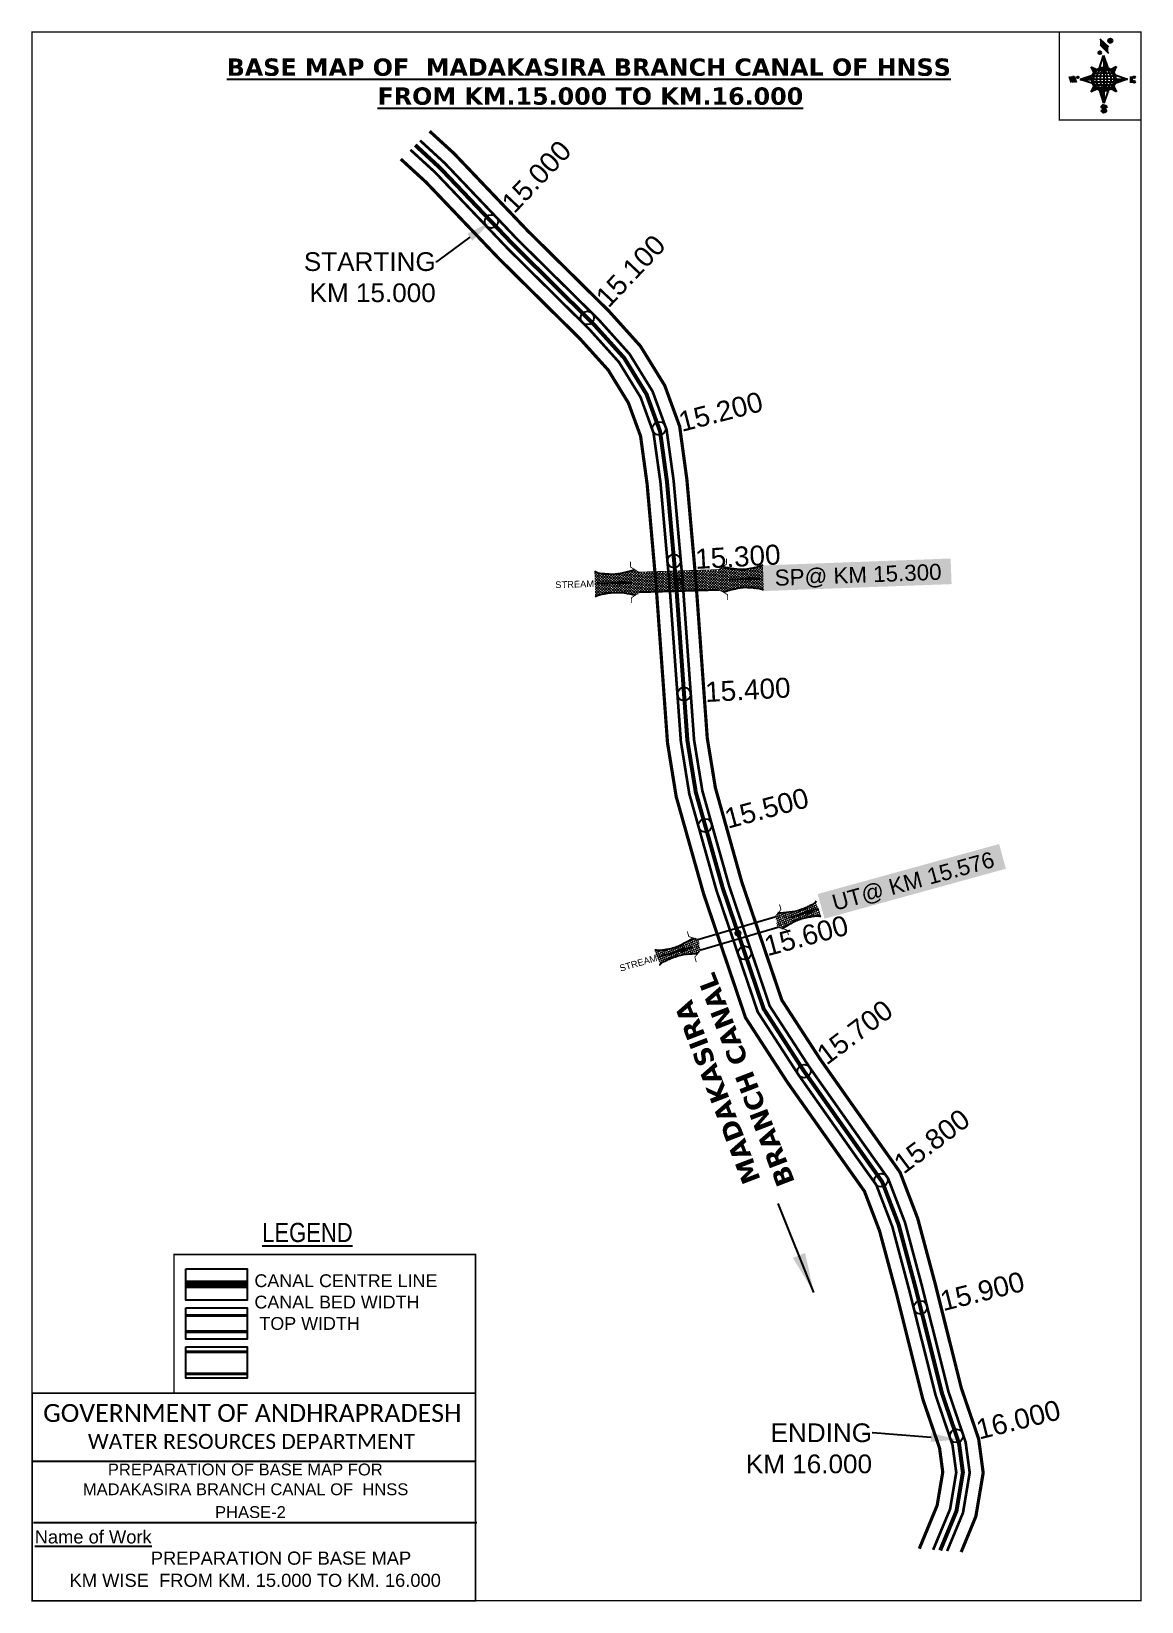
# Model space of a CAD drawing. Header units: inches. Extents: x 780451 to 781283, y 1567066 to 1568243.
import ezdxf
from ezdxf import colors
from ezdxf.entities.mleader import LeaderData, LeaderLine
from ezdxf.enums import TextEntityAlignment as Align
from ezdxf.math import Vec2, Vec3

# ---------------------------------------------------------------- set-up
doc = ezdxf.new("R2010")
doc.units = ezdxf.units.IN
doc.header["$MEASUREMENT"] = 0
doc.header["$PDMODE"] = 32
doc.header["$PDSIZE"] = 10
doc.linetypes.add('HIDDEN2', pattern=[0.1875, 0.125, -0.0625])
for name, color, linetype in [('AQUADUCT', 1, 'Continuous'), ('bord', 1, 'Continuous'), ('CANAL1', 242, 'Continuous'), ('CSMark', 72, 'Continuous'), ('DCBMS', 232, 'Continuous'), ('PAGE', 7, 'Continuous'), ('STRUCTURE', 5, 'Continuous'), ('TEXT', 6, 'Continuous')]:
    doc.layers.add(name, color=color, linetype=linetype)
doc.styles.add('ARIALN', font='ARIALN.TTF')
doc.styles.get("Standard").update_dxf_attribs({"font": 'arial.ttf'})
doc.dimstyles.get("Standard").update_dxf_attribs({"dimtxt": 0.18, "dimasz": 0.18, "dimexe": 0.18, "dimexo": 0.0625, "dimgap": 0.09, "dimtad": 0, "dimtih": 1, "dimtoh": 1, "dimdec": 4, "dimzin": 0, "dimdsep": 46, "dimtxsty": 'Standard', "dimcen": 0.09, "dimadec": 0, "dimazin": 0, "dimtfac": 1, "dimtdec": 4, "dimtofl": 0, "dimtmove": 0, "dimatfit": 3, "dimfxl": 0, "dimtolj": 1, "dimtzin": 0, "dimarcsym": 0})
pattern_1 = [(267.297113149, (-8720374.938, 50637915.138), (10.5367255337, -0.497431438), [])]
pattern_2 = [(357.297113149, (-8720374.938, 50637915.138), (0.497431438, 10.5367255337), [])]

# ---------------------------------------------------------------- blocks, each defined once
blk = doc.blocks.new('*X12')
at = {"color": 0, "linetype": 'Continuous'}
for p, q in [((6321.6, 240.5), (6322.3, 241.2)), ((6321.6, 240.3), (6322.3, 241)), ((6321.6, 240.1), (6322.3, 240.8)), ((6321.6, 239.9), (6322.4, 240.7)), ((6321.6, 239.8), (6322.4, 240.6)), ((6321.6, 239.6), (6322.5, 240.5)), ((6321.6, 239.4), (6322.5, 240.3)), ((6321.6, 239.2), (6322.6, 240.2)), ((6321.7, 239.1), (6322.6, 240.1)), ((6321.8, 240.8), (6322.4, 241.4)), ((6321.8, 239), (6322.7, 240)), ((6321.8, 239), (6322.8, 239.9)), ((6321.9, 238.9), (6322.9, 239.8)), ((6322, 238.8), (6323, 239.7)), ((6322.1, 241.3), (6322.4, 241.6)), ((6322.1, 238.7), (6323.1, 239.6)), ((6322.2, 238.6), (6323.1, 239.6)), ((6322.3, 238.5), (6323.2, 239.5)), ((6322.4, 238.5), (6323.3, 239.4)), ((6322.5, 238.4), (6323.4, 239.3)), ((6322.7, 238.4), (6323.6, 239.3)), ((6322.8, 238.3), (6323.7, 239.2)), ((6322.9, 238.3), (6323.8, 239.1)), ((6323.1, 238.2), (6323.9, 239.1)), ((6323.2, 238.2), (6324, 239)), ((6323.3, 238.2), (6324.2, 239)), ((6323.5, 238.1), (6324.3, 238.9)), ((6323.7, 238.1), (6324.4, 238.9)), ((6323.8, 238.1), (6324.6, 238.8)), ((6324.1, 238.2), (6324.7, 238.8)), ((6324.3, 238.3), (6324.9, 238.8)), ((6324.6, 238.3), (6325.1, 238.8)), ((6324.8, 238.4), (6325.2, 238.8)), ((6325.1, 238.5), (6325.4, 238.8)), ((6325.4, 238.6), (6325.6, 238.8))]:
    blk.add_line(p, q, dxfattribs=at)
blk = doc.blocks.new('*X11')
at = {"color": 0, "linetype": 'Continuous'}
for p, q in [((6324.4, 240.3), (6324.5, 240.4)), ((6324.6, 240.3), (6324.8, 240.5)), ((6324.7, 240.2), (6325, 240.5)), ((6324.8, 240.2), (6325.2, 240.6)), ((6325, 240.1), (6325.5, 240.6)), ((6325.1, 240.1), (6325.6, 240.6)), ((6325.2, 240), (6325.8, 240.6)), ((6325.3, 240), (6326, 240.6)), ((6325.4, 239.9), (6326.1, 240.6)), ((6325.5, 239.8), (6326.2, 240.5)), ((6325.6, 239.8), (6326.3, 240.5)), ((6325.7, 239.7), (6326.5, 240.4)), ((6325.9, 239.6), (6326.6, 240.3)), ((6326, 239.5), (6326.7, 240.3)), ((6326, 239.4), (6326.8, 240.2)), ((6326.1, 239.3), (6327, 240.2)), ((6326.2, 239.3), (6327.1, 240.1)), ((6326.3, 239.2), (6327.1, 240)), ((6326.4, 239.1), (6327.2, 239.9)), ((6326.5, 239), (6327.3, 239.8)), ((6326.5, 238.9), (6327.4, 239.7)), ((6326.6, 238.8), (6327.5, 239.6)), ((6326.7, 238.7), (6327.5, 239.5)), ((6326.8, 238.6), (6327.6, 239.4)), ((6326.8, 238.5), (6327.7, 239.3)), ((6326.8, 236.5), (6327.4, 237)), ((6326.9, 238.3), (6327.8, 239.2)), ((6326.9, 238.2), (6327.9, 239.1)), ((6326.9, 236.8), (6327.6, 237.4)), ((6327, 238.1), (6327.8, 239)), ((6327, 237.9), (6327.8, 238.8)), ((6327, 237.8), (6327.8, 238.6)), ((6327, 237.6), (6327.8, 238.4)), ((6327, 237.4), (6327.8, 238.2)), ((6327, 237.3), (6327.8, 238)), ((6327, 237.1), (6327.8, 237.9))]:
    blk.add_line(p, q, dxfattribs=at)
blk = doc.blocks.new('H')
at = {"layer": 'bord', "extrusion": (0.000427885, 0.004792, 0.999988)}
h = blk.add_hatch(dxfattribs=at)
h.set_pattern_fill('LINE', color=8, scale=84.387686, angle=-2.7029, style=0)
h.set_pattern_definition(pattern_2)
h.paths.add_polyline_path([(-492, 786, -0.090992), (-448, 775), (-486, 912)])
h = blk.add_hatch(dxfattribs=at)
h.set_pattern_fill('LINE', color=8, scale=84.387686, angle=-92.7029, style=0)
h.set_pattern_definition(pattern_1)
h.paths.add_polyline_path([(-625, 665, -0.090992), (-615, 710), (-751, 671)])
h = blk.add_hatch(dxfattribs=at)
h.set_pattern_fill('LINE', color=8, scale=84.387686, angle=-2.7029, style=0)
h.set_pattern_definition(pattern_2)
h.paths.add_polyline_path([(-504, 533, -0.090992), (-549, 543), (-510, 406)])
h = blk.add_hatch(dxfattribs=at)
h.set_pattern_fill('LINE', color=8, scale=84.387686, angle=-92.7029, style=0)
h.set_pattern_definition(pattern_1)
h.paths.add_polyline_path([(-246, 647), (-372, 653, -0.090992), (-382, 609)])
for p, q in [((-519, 1020, -1217), (-435, 927, -1216)), ((-516, 1087, -1217), (-432, 994, -1217)), ((-538, 774, -1216), (-487, 906, -1216)), ((-487, 906, -1216), (-493, 780, -1216)), ((-487, 906, -1216), (-448, 769, -1216)), ((-865, 701, -1215), (-847, 638, -1215)), ((-847, 700, -1215), (-829, 637, -1215)), ((-829, 699, -1215), (-811, 636, -1215)), ((-829, 699, -1215), (-811, 698, -1215)), ((-811, 698, -1215), (-794, 635, -1215)), ((-752, 665, -1215), (-615, 704, -1215)), ((-627, 794, -1216), (-567, 760, -1216)), ((-627, 794, -1216), (-584, 747, -1215)), ((-599, 731, -1215), (-627, 794, -1216)), ((-421, 753, -1216), (-359, 781, -1216)), ((-359, 781, -1216), (-405, 739, -1216)), ((-359, 781, -1216), (-392, 721, -1215)), ((-379, 693, -1215), (-246, 641, -1215)), ((-213, 669, -1215), (-217, 601, -1215)), ((-752, 665, -1215), (-625, 659, -1215)), ((-619, 614, -1215), (-752, 665, -1215)), ((-639, 526, -1214), (-606, 585, -1215)), ((-639, 526, -1214), (-593, 568, -1215)), ((-577, 553, -1215), (-639, 526, -1214)), ((-511, 400, -1214), (-549, 537, -1214)), ((-460, 533, -1215), (-511, 400, -1214)), ((-505, 527, -1214), (-511, 400, -1214)), ((-371, 513, -1214), (-431, 546, -1215)), ((-371, 513, -1214), (-414, 560, -1215)), ((-399, 576, -1215), (-371, 513, -1214)), ((-246, 641, -1215), (-383, 603, -1215)), ((-373, 647, -1215), (-246, 641, -1215)), ((-197, 600, -1215), (-194, 668, -1215))]:
    blk.add_line(p, q, dxfattribs=at)
at = {"layer": 'bord', "color": 8, "linetype": 'ByBlock', "extrusion": (0.000427885, 0.004792, 0.999988)}
for p, q in [((-375, 679, -1215), (-620, 691, -1215)), ((-386, 711, -1215), (-605, 722, -1215)), ((-411, 744, -1216), (-578, 752, -1216)), ((-493, 780, -1216), (-505, 527, -1214)), ((-373, 647, -1215), (-625, 659, -1215)), ((-378, 616, -1215), (-623, 628, -1215)), ((-392, 585, -1215), (-611, 595, -1215)), ((-420, 555, -1215), (-587, 562, -1215))]:
    blk.add_line(p, q, dxfattribs=at)
at = {"layer": 'bord', "extrusion": (0.000427885, 0.004792, 0.999988), "elevation": -1212}
for points, const_width in [([(-522, 960), (-516, 1093)], 1.61), ([(-434, 933), (-428, 1066)], 1.61), ([(-870, 707), (-846, 706)], 0.642), ([(-829, 643), (-821, 678)], 0.642), ([(-793, 641), (-782, 694)], 0.642), ([(-223, 676), (-174, 673)], 0.706), ([(-829, 643), (-855, 644)], 0.642), ([(-811, 642), (-784, 641)], 0.642), ([(-177, 605), (-226, 607)], 0.706), ([(-195, 645), (-185, 644)], 0.706)]:
    blk.add_lwpolyline(points, dxfattribs=dict(at, const_width=const_width))
for points, const_width in [([(-414, 1073, 1), (-398, 1058, 1)], 22.3), ([(-530, 950, 1), (-520, 939, 1)], 14.8), ([(-776, 697, 1), (-769, 690, 1)], 8.9), ([(-180, 618, 1), (-173, 611, 1)], 9.79), ([(-178, 667, 1), (-171, 660, 1)], 9.79), ([(-490, 362, 1), (-498, 369, 1)], 11.1), ([(-525, 322, 1), (-533, 329, 1)], 11.1)]:
    blk.add_lwpolyline(points, format="xyb", close=True, dxfattribs=dict(at, const_width=const_width))
for points in [[(-537, 317), (-531, 310), (-520, 307), (-505, 307), (-494, 310), (-486, 318), (-487, 326), (-491, 333), (-494, 336), (-503, 341), (-522, 347), (-530, 352), (-534, 355), (-537, 363), (-537, 373), (-530, 381), (-520, 384), (-504, 384), (-493, 380), (-487, 373)], [(-522, 348), (-526, 354), (-528, 361), (-528, 371), (-526, 375), (-521, 381), (-515, 384)], [(-505, 307), (-499, 312), (-497, 319), (-497, 327), (-501, 335), (-509, 343)]]:
    blk.add_lwpolyline(points, dxfattribs=at)
at = {"layer": 'bord', "extrusion": (0.000427885, 0.004792, 0.999988)}
for centre, radius in [((-406, 1065, -1212), 22.3), ((-525, 944, -1212), 14.8), ((-773, 694, -1212), 8.9), ((-498, 659, -1212), 127), ((-177, 615, -1212), 9.79), ((-174, 663, -1212), 9.79), ((-494, 365, -1212), 11.1), ((-529, 325, -1212), 11.1)]:
    blk.add_circle(centre, radius, dxfattribs=at)
at = {"layer": 'bord', "color": 8, "linetype": 'ByBlock', "extrusion": (0.000427885, 0.004792, 0.999988)}
for centre, radius, start, end in [((-482, 658, -1212), 128, 94.9254, 259.6691), ((-437, 656, -1212), 141, 113.2864, 241.308), ((-316, 651, -1212), 222, 142.5892, 212.0053), ((-560, 662, -1212), 141, 293.2864, 61.308), ((-681, 668, -1212), 222, 322.5892, 32.0053), ((-515, 660, -1212), 128, 274.9254, 79.6691)]:
    blk.add_arc(centre, radius, start, end, dxfattribs=at)
at = {"layer": 'bord', "extrusion": (0.000427885, 0.004792, 0.999988)}
for points in [[(-516, 1093, -1212), (-431, 1000, -1212), (-519, 1026, -1212), (-434, 933, -1212)], [(-864, 707, -1212), (-846, 706, -1212), (-846, 644, -1212), (-829, 643, -1212)], [(-829, 705, -1212), (-811, 704, -1212), (-811, 642, -1212), (-793, 641, -1212)], [(-193, 674, -1212), (-197, 606, -1212), (-213, 675, -1212), (-216, 607, -1212)]]:
    blk.add_solid(points, dxfattribs=at)
at = {"layer": 'bord', "extrusion": (0.000427885, 0.004792, 0.999988), "xscale": 7.977342409717546, "yscale": 7.977342408231451, "zscale": 7.977342408476333, "rotation": 138.0840426661453}
for name, p in [('*X11', (38301, -31929, -1212)), ('*X12', (38314, -31951, -1212))]:
    blk.add_blockref(name, p, dxfattribs=at)
blk = doc.blocks.new('SP')
at = {"layer": 'STRUCTURE'}
h = blk.add_hatch(dxfattribs=at)
h.set_pattern_fill('DASH', color=256, scale=8, style=0)
edge = h.paths.add_edge_path()
edge.add_spline(control_points=[(769825.7, 1706742.1), (769825.3, 1706741.8), (769823.8, 1706740.8), (769820.9, 1706740.3), (769817, 1706739.7), (769811.4, 1706738.9), (769804, 1706739.7), (769798.4, 1706741), (769795.6, 1706741.6)], knot_values=[0, 0, 0, 0, 1.613557, 5.24513, 8.624976, 13.470124, 22.190216, 30.746377, 30.746377, 30.746377, 30.746377], degree=3, periodic=0)
edge.add_line((769795.6, 1706741.6), (769792.6, 1706739.6))
edge.add_line((769792.6, 1706739.6), (769732.6, 1706739.6))
edge.add_line((769732.6, 1706739.6), (769729.6, 1706741.6))
edge.add_spline(control_points=[(769729.6, 1706741.6), (769726.9, 1706740.9), (769721.3, 1706739.5), (769713.9, 1706738.5), (769708.3, 1706739.1), (769704.4, 1706739.6), (769701.5, 1706740), (769700, 1706741), (769699.5, 1706741.3)], knot_values=[0, 0, 0, 0, 8.556161, 17.276253, 22.121402, 25.501247, 29.13282, 30.746377, 30.746377, 30.746377, 30.746377], degree=3, periodic=0)
edge.add_line((769699.5, 1706741.3), (769699.5, 1706722.1))
edge.add_spline(control_points=[(769699.5, 1706722.1), (769700, 1706722.4), (769701.4, 1706723.4), (769704.3, 1706724), (769708.2, 1706724.5), (769713.8, 1706725.3), (769721.2, 1706724.5), (769726.8, 1706723.3), (769729.6, 1706722.6)], knot_values=[0, 0, 0, 0, 1.613557, 5.24513, 8.624976, 13.470124, 22.190216, 30.746377, 30.746377, 30.746377, 30.746377], degree=3, periodic=0)
edge.add_line((769729.6, 1706722.6), (769732.6, 1706724.6))
edge.add_line((769732.6, 1706724.6), (769792.6, 1706724.6))
edge.add_line((769792.6, 1706724.6), (769795.6, 1706722.6))
edge.add_spline(control_points=[(769795.6, 1706722.6), (769798.4, 1706723.3), (769803.9, 1706724.8), (769811.3, 1706725.8), (769817, 1706725.1), (769820.9, 1706724.7), (769823.8, 1706724.2), (769825.2, 1706723.3), (769825.7, 1706723)], knot_values=[0, 0, 0, 0, 8.556161, 17.276253, 22.121402, 25.501247, 29.13282, 30.746377, 30.746377, 30.746377, 30.746377], degree=3, periodic=0)
edge.add_line((769825.7, 1706723), (769825.7, 1706742.1))
h.paths.add_polyline_path([(769764.2, 1706732.1, -1), (769761.1, 1706732.1, -1)], flags=0)
h.paths.add_polyline_path([(769761.1, 1706732.1, 1), (769764.2, 1706732.1, 1)], flags=16)
at = {"layer": 'STRUCTURE', "const_width": 0.628}
for points in [[(769726.6, 1706747.6), (769726.6, 1706743.6), (769732.6, 1706739.6), (769792.6, 1706739.6), (769798.6, 1706743.6), (769798.6, 1706747.6)], [(769726.6, 1706716.6), (769726.6, 1706720.6), (769732.6, 1706724.6), (769792.6, 1706724.6), (769798.6, 1706720.6), (769798.6, 1706716.6)]]:
    blk.add_lwpolyline(points, dxfattribs=at)
at = {"layer": 'STRUCTURE', "color": 3}
blk.add_lwpolyline([(769732.6, 1706724.6), (769792.6, 1706724.6)], dxfattribs=at)
blk.add_lwpolyline([(769732.6, 1706724.6), (769792.6, 1706724.6)], dxfattribs=at)
at = {"layer": 'STRUCTURE', "color": 0}
blk.add_circle((769762.6, 1706732.1), 1.55, dxfattribs=at)
at = {"layer": 'STRUCTURE'}
for points in [[(769699.5, 1706741.3), (769700.9, 1706740.5), (769704.4, 1706739.6), (769707.8, 1706739.2), (769712.6, 1706738.8), (769721.3, 1706739.7), (769729.6, 1706741.6)], [(769825.7, 1706742.1), (769824.3, 1706741.3), (769820.8, 1706740.3), (769817.5, 1706739.8), (769812.7, 1706739.2), (769804, 1706739.9), (769795.6, 1706741.6)], [(769699.5, 1706722.1), (769700.9, 1706723), (769704.4, 1706724), (769707.7, 1706724.5), (769712.5, 1706725), (769721.2, 1706724.4), (769729.6, 1706722.6)], [(769825.7, 1706723), (769824.3, 1706723.8), (769820.8, 1706724.7), (769817.4, 1706725.1), (769812.6, 1706725.5), (769803.9, 1706724.6), (769795.6, 1706722.6)]]:
    blk.add_spline(points, degree=3, dxfattribs=at)
at = {"layer": 'STRUCTURE', "color": 0}
blk.add_text('STREAM', height=5, dxfattribs=at).set_placement((769684.3, 1706732.1), align=Align.MIDDLE_CENTER)
for points in [[(769727.4, 1706732.1), (769700.8, 1706732.1)], [(769824.4, 1706732.1), (769800.5, 1706732.1)]]:
    blk.add_leader(points, dimstyle='Standard', override={"dimasz": 10, "dimgap": 0.09, "dimtad": 0}, dxfattribs=at)
blk = doc.blocks.new('UT')
at = {"layer": 'STRUCTURE'}
h = blk.add_hatch(dxfattribs=at)
h.set_pattern_fill('DASH', color=150, scale=8, angle=-39.6278, style=0)
h.set_pattern_definition([(320.372247933, (-4370.464, -6260.8811), (1.40800153113, 0.132407282), [1, -1])])
h.paths.add_polyline_path([(765163, 1700681.9), (765165.6, 1700680.6), (765167.2, 1700680.3), (765169.1, 1700680), (765172.4, 1700679.6), (765176.4, 1700679.3), (765179.5, 1700679.5), (765183.1, 1700679.9), (765187.7, 1700680.9), (765188.9, 1700681.2), (765193.1, 1700682.2), (765196.1, 1700680.2), (765196.1, 1700672.2), (765193.1, 1700670.2), (765190.5, 1700670.8), (765188.1, 1700671.3), (765185.5, 1700671.8), (765183.6, 1700672.1), (765181, 1700672.5), (765180.3, 1700672.5), (765178.5, 1700672.6), (765176.7, 1700672.6), (765174.6, 1700672.5), (765172.5, 1700672.3), (765170.4, 1700672), (765168.5, 1700671.7), (765166.1, 1700671.2), (765165, 1700670.8), (765163, 1700669.7)])
h.paths.add_polyline_path([(765259.1, 1700682.2), (765256.1, 1700680.2), (765256.1, 1700672.2), (765259.1, 1700670.2), (765261.9, 1700671), (765264.4, 1700671.6), (765266.4, 1700672), (765269.1, 1700672.5), (765272.7, 1700673), (765276.1, 1700673.1), (765278.6, 1700672.9), (765281.2, 1700672.7), (765283.9, 1700672.3), (765286.4, 1700671.9), (765288, 1700671.3), (765289.2, 1700670.6), (765289.1, 1700682.7), (765287.6, 1700681.8), (765285.7, 1700681.2), (765283, 1700680.7), (765281.2, 1700680.4), (765276.7, 1700679.9), (765272.7, 1700679.9), (765268.7, 1700680.3), (765264.8, 1700681), (765261.2, 1700681.7)])
at = {"layer": 'STRUCTURE', "color": 150, "const_width": 0.628}
for points in [[(765190.1, 1700688.2), (765190.1, 1700684.2), (765196.1, 1700680.2), (765256.1, 1700680.2), (765262.1, 1700684.2), (765262.1, 1700688.2)], [(765190.1, 1700664.2), (765190.1, 1700668.2), (765196.1, 1700672.2), (765256.1, 1700672.2), (765262.1, 1700668.2), (765262.1, 1700664.2)]]:
    blk.add_lwpolyline(points, dxfattribs=at)
at = {"layer": 'STRUCTURE', "color": 150}
for points in [[(765196.1, 1700680.2), (765256.1, 1700680.2)], [(765196.1, 1700672.2), (765256.1, 1700672.2)], [(765196.1, 1700672.2), (765256.1, 1700672.2)]]:
    blk.add_lwpolyline(points, dxfattribs=at)
at = {"layer": 'STRUCTURE', "color": 0}
blk.add_circle((765226.1, 1700676.2), 1.89, dxfattribs=at)
at = {"layer": 'STRUCTURE', "color": 150}
for points in [[(765163, 1700681.9), (765164.4, 1700681.1), (765167.9, 1700680.2), (765171.2, 1700679.8), (765176.1, 1700679.4), (765184.7, 1700680.3), (765193.1, 1700682.2)], [(765289.1, 1700682.7), (765287.8, 1700681.9), (765284.3, 1700680.9), (765280.9, 1700680.4), (765276.1, 1700679.8), (765267.4, 1700680.5), (765259.1, 1700682.2)], [(765163, 1700669.7), (765164.3, 1700670.6), (765167.8, 1700671.6), (765171.2, 1700672.1), (765176, 1700672.6), (765184.7, 1700672), (765193.1, 1700670.2)], [(765289.2, 1700670.6), (765287.8, 1700671.4), (765284.2, 1700672.3), (765280.9, 1700672.7), (765276.1, 1700673.1), (765267.4, 1700672.2), (765259.1, 1700670.2)]]:
    blk.add_spline(points, degree=3, dxfattribs=at)
at = {"layer": 'STRUCTURE', "color": 0}
blk.add_text('STREAM', height=5, dxfattribs=at).set_placement((765148.2, 1700675.8), align=Align.MIDDLE_CENTER)
for points in [[(765190.9, 1700676), (765164.2, 1700675.8)], [(765289.3, 1700676.7), (765265.4, 1700676.4)]]:
    blk.add_leader(points, dimstyle='Standard', override={"dimasz": 10, "dimgap": 0.09, "dimtad": 0}, dxfattribs=at)

msp = doc.modelspace()

# ---------------------------------------------------------------- linework, layer by layer
at = {"layer": 'CANAL1', "color": 5, "ltscale": 5, "const_width": 2}
for points in [[(780741.8, 1568161), (780760.2, 1568144.1), (780814.9, 1568086.7), (780876, 1568026.4), (780898.9, 1568000.9), (780916.1, 1567973), (780926.6, 1567944.3), (780931.9, 1567906), (780938.7, 1567829.9), (780947.2, 1567712), (780953.4, 1567673.8), (780973.5, 1567602.4), (781003.9, 1567512.5), (781033.6, 1567466.8), (781074.2, 1567409.2), (781092.7, 1567383.2), (781105.3, 1567350.3), (781118.2, 1567302), (781137.9, 1567223.5), (781150.7, 1567185.9), (781153.8, 1567162.9), (781148.8, 1567132.9), (781136.9, 1567104.2)], [(780734.6, 1568154), (780753.2, 1568137), (780807.8, 1568079.7), (780868.7, 1568019.5), (780890.9, 1567994.9), (780907.1, 1567968.6), (780916.8, 1567941.9), (780922, 1567904.9), (780928.7, 1567829.1), (780937.3, 1567710.8), (780943.6, 1567671.6), (780963.9, 1567599.4), (780994.9, 1567508.1), (781025.3, 1567461.2), (781066, 1567403.4), (781083.8, 1567378.4), (781095.8, 1567347.2), (781108.5, 1567299.5), (781128.3, 1567220.7), (781140.9, 1567183.6), (781143.7, 1567163.1), (781139.1, 1567135.6), (781126.4, 1567105.1)]]:
    msp.add_lwpolyline(points, dxfattribs=at)
at = {"layer": 'CANAL1', "color": 200, "const_width": 2.4}
for points in [[(780749, 1568167.9), (780767.2, 1568151.3), (780822.1, 1568093.7), (780883.2, 1568033.3), (780907, 1568006.9), (780925.2, 1567977.4), (780936.4, 1567946.8), (780941.8, 1567907.1), (780948.6, 1567830.7), (780957.1, 1567713.2), (780963.2, 1567675.9), (780983, 1567605.3), (781013, 1567516.9), (781041.9, 1567472.4), (781082.4, 1567415), (781101.6, 1567387.9), (781114.8, 1567353.4), (781127.9, 1567304.5), (781147.5, 1567226.3), (781160.5, 1567188.2), (781163.9, 1567162.8), (781158.4, 1567130.1), (781147.4, 1567103.4)], [(780727.4, 1568147), (780746.2, 1568129.8), (780800.7, 1568072.7), (780861.5, 1568012.6), (780882.9, 1567988.9), (780898, 1567964.3), (780907.1, 1567939.5), (780912, 1567903.7), (780918.7, 1567828.3), (780927.3, 1567709.7), (780933.8, 1567669.4), (780954.4, 1567596.4), (780985.8, 1567503.7), (781017, 1567455.6), (781057.9, 1567397.7), (781074.9, 1567373.7), (781086.2, 1567344.1), (781098.9, 1567297), (781118.7, 1567217.8), (781131.2, 1567181.3), (781133.6, 1567163.3), (781129.4, 1567138.4), (781116, 1567105.9)]]:
    msp.add_lwpolyline(points, dxfattribs=at)
at = {"layer": 'CANAL1', "color": 1, "linetype": 'HIDDEN2', "ltscale": 100, "const_width": 3}
msp.add_lwpolyline([(780738.2, 1568157.5), (780756.7, 1568140.5), (780811.4, 1568083.2), (780872.3, 1568022.9), (780894.9, 1567997.9), (780911.6, 1567970.8), (780921.7, 1567943.1), (780926.9, 1567905.4), (780933.7, 1567829.5), (780942.2, 1567711.4), (780948.5, 1567672.7), (780968.7, 1567600.9), (780999.4, 1567510.3), (781029.4, 1567464), (781070.1, 1567406.3), (781088.2, 1567380.8), (781100.5, 1567348.8), (781113.4, 1567300.7), (781133.1, 1567222.1), (781145.8, 1567184.8), (781148.7, 1567163), (781143.9, 1567134.2), (781131.7, 1567104.7)], dxfattribs=at)
msp.add_lwpolyline([(780738.2, 1568157.5), (780756.7, 1568140.5), (780811.4, 1568083.2), (780872.3, 1568022.9), (780894.9, 1567997.9), (780911.6, 1567970.8), (780921.7, 1567943.1), (780926.9, 1567905.4), (780933.7, 1567829.5), (780942.2, 1567711.4), (780948.5, 1567672.7), (780968.7, 1567600.9), (780999.4, 1567510.3), (781029.4, 1567464), (781070.1, 1567406.3), (781088.2, 1567380.8), (781100.5, 1567348.8), (781113.4, 1567300.7), (781133.1, 1567222.1), (781145.8, 1567184.8), (781148.7, 1567163), (781143.9, 1567134.2), (781131.7, 1567104.7)], dxfattribs=at)
at = {"layer": 'CANAL1', "color": 1, "linetype": 'HIDDEN2', "ltscale": 100, "const_width": 6, "elevation": -0.4}
msp.add_lwpolyline([(780612.3, 1567303.9), (780566.2, 1567303.9)], dxfattribs=at)
at = {"layer": 'CANAL1', "color": 5, "const_width": 2.4, "elevation": -0.4}
for points in [[(780612.3, 1567280.6), (780566.2, 1567280.6)], [(780612.3, 1567268.6), (780566.2, 1567268.6)]]:
    msp.add_lwpolyline(points, dxfattribs=at)
at = {"layer": 'CANAL1', "color": 200, "const_width": 2.4, "elevation": -0.4}
for points in [[(780612.3, 1567253.4), (780566.2, 1567253.4)], [(780612.3, 1567236.9), (780566.2, 1567236.9)]]:
    msp.add_lwpolyline(points, dxfattribs=at)
at = {"layer": 'CSMark', "color": 3}
for p in [(780867.2, 1568028), (780921, 1567945.2), (780932.2, 1567846), (780939.7, 1567746.2), (780955.5, 1567647.8), (780985.2, 1567552.3), (781029.7, 1567463.7), (781087.4, 1567382), (781116.9, 1567286.7), (781143.9, 1567190.4)]:
    msp.add_point(p, dxfattribs=at)
at = {"layer": 'PAGE', "const_width": 1}
msp.add_lwpolyline([(781282.1, 1567066.9), (781282.1, 1568242.2), (780451.1, 1568242.2), (780451.1, 1567066.9), (781282.1, 1567066.9)], dxfattribs=at)
at = {"layer": 'PAGE'}
for points, const_width in [([(781282.1, 1568242.2), (781221, 1568242.2), (781221, 1568176.4), (781282.1, 1568176.4)], 1), ([(780557.4, 1567326.3), (780783.3, 1567326.3), (780783.3, 1567222.5), (780557.4, 1567222.5)], 1.2), ([(780451.1, 1567222.5), (780783.3, 1567222.5), (780783.3, 1567066.9), (780451.1, 1567066.9)], 1.2)]:
    msp.add_lwpolyline(points, close=True, dxfattribs=dict(at, const_width=const_width))
at = {"layer": 'PAGE', "elevation": -0.4}
for points in [[(780566.2, 1567315.7), (780612.3, 1567315.7), (780612.3, 1567292.2), (780566.2, 1567292.2)], [(780566.2, 1567286.4), (780612.3, 1567286.4), (780612.3, 1567262.9), (780566.2, 1567262.9)], [(780566.2, 1567257.1), (780612.3, 1567257.1), (780612.3, 1567233.6), (780566.2, 1567233.6)]]:
    msp.add_lwpolyline(points, close=True, dxfattribs=at)
at = {"layer": 'PAGE'}
for points in [[(780451.1, 1567171.6), (780783.3, 1567171.6)], [(780452.2, 1567125.6), (780784.3, 1567125.6)]]:
    msp.add_lwpolyline(points, dxfattribs=at)

# ---------------------------------------------------------------- block references
at = {"layer": 'AQUADUCT', "color": 1, "xscale": 0.0703495379661093, "yscale": 0.07034953800030053, "zscale": 0.07034953795990817, "rotation": 3.078330607406165}
msp.add_blockref('H', (781291.8, 1568162.8, 85.4), dxfattribs=at)
at = {"layer": 'STRUCTURE', "color": 0}
for name, p, rotation in [('SP', (64921.8, -162138), 1.792013199647242), ('UT', (524969.6, -279682.1), 16.33518708003351)]:
    msp.add_blockref(name, p, dxfattribs=dict(at, rotation=rotation))

# ---------------------------------------------------------------- texts
at = {"layer": 'CANAL1', "insert": (780994.8, 1567349.9), "char_height": 14, "width": 205.129, "attachment_point": 1, "rotation": 111.0158}
msp.add_mtext('\\pi29.504;{\\fVerdana|b1|i0|c0|p34;MADAKASIRA \\P\\pi18.635;BRANCH CANAL}', dxfattribs=at)
at = {"layer": 'CSMark', "color": 1}
for s, rotation, p in [('15.000', 46.6671, (780807, 1568110.7)), ('15.100', 46.6671, (780877.6, 1568040)), ('15.200', 14.5197, (780936.1, 1567949.8)), ('15.300', 3.1572, (780948, 1567847.4)), ('15.400', 3.1572, (780955.5, 1567747.7)), ('15.500', 15.0375, (780970.6, 1567652.5)), ('15.600', 15.0375, (781000.3, 1567557)), ('15.700', 36.9472, (781042, 1567473.7)), ('15.800', 36.9472, (781099.7, 1567392)), ('15.900', 14.0637, (781132.1, 1567291.1)), ('16.000', 14.0637, (781159.1, 1567194.9))]:
    msp.add_text(s, height=15, rotation=rotation, dxfattribs=at).set_placement(p, align=Align.MIDDLE_LEFT)
at = {"layer": 'PAGE', "extrusion": (0.000201441, 0.004807, 0.999988), "style": 'ARIALN'}
msp.add_text('%%ULEGEND', height=14.4, rotation=359.9999, dxfattribs=at).set_placement((780657.4, 1567324, 7691.2), align=Align.MIDDLE)
at = {"layer": 'PAGE', "extrusion": (0.000201441, 0.004807, 0.999988)}
for s, height, p in [('PHASE-2', 8.88, (780614.7, 1567114.5, 7690.2)), ('PREPARATION OF BASE MAP', 9.822, (780637.6, 1567080, 7689)), ('KM WISE  FROM KM. 15.000 TO KM. 16.000', 9.822, (780618.3, 1567063.4, 7689))]:
    msp.add_text(s, height=height, rotation=359.9999, dxfattribs=at).set_placement(p, align=Align.MIDDLE_CENTER)
msp.add_text('%%UName of Work', height=9.822, rotation=359.9999, dxfattribs=at).set_placement((780453, 1567091, 7688.9))
at = {"layer": 'PAGE', "extrusion": (0.000201441, 0.004807, 0.999988), "attachment_point": 1, "text_direction": (1, -1e-06, -0.000201)}
for s, insert, char_height, width in [('CANAL CENTRE LINE CANAL BED WIDTH {\\H2.3717x; }\\P TOP WIDTH{\\H1.9152x; }', (780617.7, 1567311.5, -0.4), 9.6, 168.926), ('\\pi3.5885;{\\fCalibri|b0|i0|c0|p34;\\H1.3333x;GOVERNMENT OF ANDHRAPRADESH\\P\\pi37.073;\\H0.83998x;WATER RESOURCES DEPARTMENT}', (780455.8, 1567214.3, -1.3), 10.059, 321.276), ('\\pi151.83;PREPARATION OF BASE MAP FOR \\P\\pi133.1;MADAKASIRA BRANCH CANAL OF  HNSS ', (780356, 1567169.7), 8.878, 508.592)]:
    msp.add_mtext(s, dxfattribs=dict(at, insert=insert, char_height=char_height, width=width))
at = {"layer": 'STRUCTURE', "color": 5, "char_height": 12, "width": 133.823, "attachment_point": 1, "bg_fill": 1, "box_fill_scale": 1.3, "bg_fill_color": 7, "bg_fill_true_color": 16777215, "bg_fill_transparency": 4390977}
for s, insert, rotation in [('\\pi5.1309;SP@ KM 15.300', (781002.3, 1567839.1), 2.1128), ('\\pi5.4052;UT@ KM 15.576', (781044.3, 1567593.9), 15.3981)]:
    msp.add_mtext(s, dxfattribs=dict(at, insert=insert, rotation=rotation))
at = {"layer": 'TEXT', "color": 1, "insert": (780591.7, 1568222.4), "char_height": 13, "width": 551.861, "attachment_point": 1}
msp.add_mtext('\\pi5.2048;{\\fVerdana|b1|i0|c0|p34;\\LBASE MAP OF  MADAKASIRA BRANCH CANAL OF HNSS\\P\\pi118.29;FROM KM.15.000 TO KM.16.000}', dxfattribs=at)

# ---------------------------------------------------------------- leaders
at = {"layer": 'CANAL1'}
msp.add_leader([(781037, 1567297.8), (781010.3, 1567364.5)], dimstyle='Standard', override={"dimasz": 30, "dimgap": 0.09, "dimtad": 0}, dxfattribs=at)

# ---------------------------------------------------------------- next in the draw order: leaders
at = {"layer": 'DCBMS', "color": 5}
ml = msp.add_multileader_mtext('Standard', dxfattribs=at)
ml.set_content('STARTING \\PKM 15.000', color=5)
ml.set_leader_properties()
ml.build(insert=Vec2(0, 0))
ml.multileader.update_dxf_attribs({"dogleg_length": 0.36, "arrow_head_size": 20})
ctx = ml.context
ctx.base_point, ctx.char_height, ctx.arrow_head_size, ctx.landing_gap_size, ctx.plane_origin = Vec3(780656.7, 1568070.1), 14, 20, 0.09, Vec3(780794.1, 1568282.4)
ctx.text_align_type = 2
notes = []
notes.append((ctx, [(0, (1, 1, 0), (780754.1, 1568070.1), (-1, 0), 0.36, [(0, [(780795.3, 1568100.3)], 0, [])])]))
ctx.mtext.insert, ctx.mtext.width, ctx.mtext.alignment, ctx.mtext.flow_direction = Vec3(780753.6, 1568077.2), 109.049, 3, 5
ctx.mtext.has_bg_fill, ctx.mtext.bg_color, ctx.mtext.bg_scale_factor, ctx.mtext.bg_transparency, ctx.mtext.use_window_bg_color = 1, -1027028792, 1.5, 0, 1
ml = msp.add_multileader_mtext('Standard', dxfattribs=at)
ml.set_content('ENDING \\PKM 16.000', color=5)
ml.set_leader_properties()
ml.build(insert=Vec2(0, 0))
ml.multileader.update_dxf_attribs({"dogleg_length": 0.36, "arrow_head_size": 20})
ctx = ml.context
ctx.base_point, ctx.char_height, ctx.arrow_head_size, ctx.landing_gap_size, ctx.plane_origin = Vec3(780988.2, 1567192.7), 14, 20, 0.09, Vec3(781121.1, 1567405)
ctx.text_align_type = 2
notes.append((ctx, [(0, (1, 1, 0), (781081, 1567192.7), (-1, 0), 0.36, [(0, [(781144.8, 1567187.7)], 0, [])])]))
ctx.mtext.insert, ctx.mtext.width, ctx.mtext.alignment, ctx.mtext.flow_direction = Vec3(781080.6, 1567199.8), 109.049, 3, 5
ctx.mtext.has_bg_fill, ctx.mtext.bg_color, ctx.mtext.bg_scale_factor, ctx.mtext.bg_transparency, ctx.mtext.use_window_bg_color = 1, -1027028792, 1.5, 0, 1
for ctx, leaders in notes:
    for number, flags, end, landing, length, lines in leaders:
        leader = LeaderData()
        leader.index, (leader.has_last_leader_line, leader.has_dogleg_vector, leader.attachment_direction) = number, flags
        leader.last_leader_point, leader.dogleg_vector, leader.dogleg_length = Vec3(end), Vec3(landing), length
        for number, points, colour, breaks in lines:
            line = LeaderLine()
            line.index, line.vertices, line.color, line.breaks = number, Vec3.list(points), colors.encode_raw_color(colour), breaks
            leader.lines.append(line)
        ctx.leaders.append(leader)

# ---------------------------------------------------------------- next in the draw order: linework, layer by layer
at = {"layer": 'CSMark', "color": 3}
msp.add_point((780795.3, 1568100.3), dxfattribs=at)

doc.saveas('drawing.dxf')
